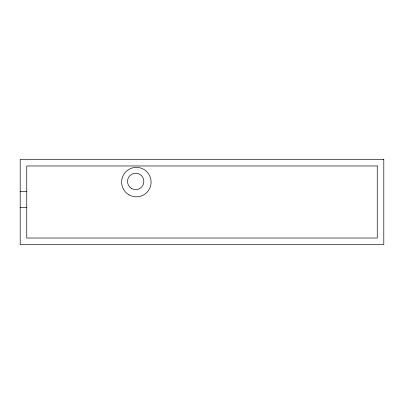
<?xml version="1.0" encoding="UTF-8"?>
<svg xmlns="http://www.w3.org/2000/svg" width="404" height="404" viewBox="0 0 404 404"><rect width="100%" height="100%" fill="white"/><g stroke="black" fill="none" stroke-linecap="round" stroke-linejoin="round"><path stroke-width="0.61" d="M20.2 191.536L26.75 191.536M20.2 207.585L26.75 207.585M383.8 159.418L20.2 159.418L20.2 244.582L383.8 244.582L383.8 159.418M377.25 165.968L26.75 165.968L26.75 238.032L377.25 238.032L377.25 165.968M128.992 194.874A14.741 14.741 0 0 0 151.101 182.108A14.741 14.741 0 0 0 128.992 169.342A14.741 14.741 0 0 0 128.992 194.874M131.588 188.506A8.191 8.191 0 0 0 143.869 181.416A8.191 8.191 0 0 0 131.588 174.321A8.191 8.191 0 0 0 131.588 188.506"/></g></svg>
